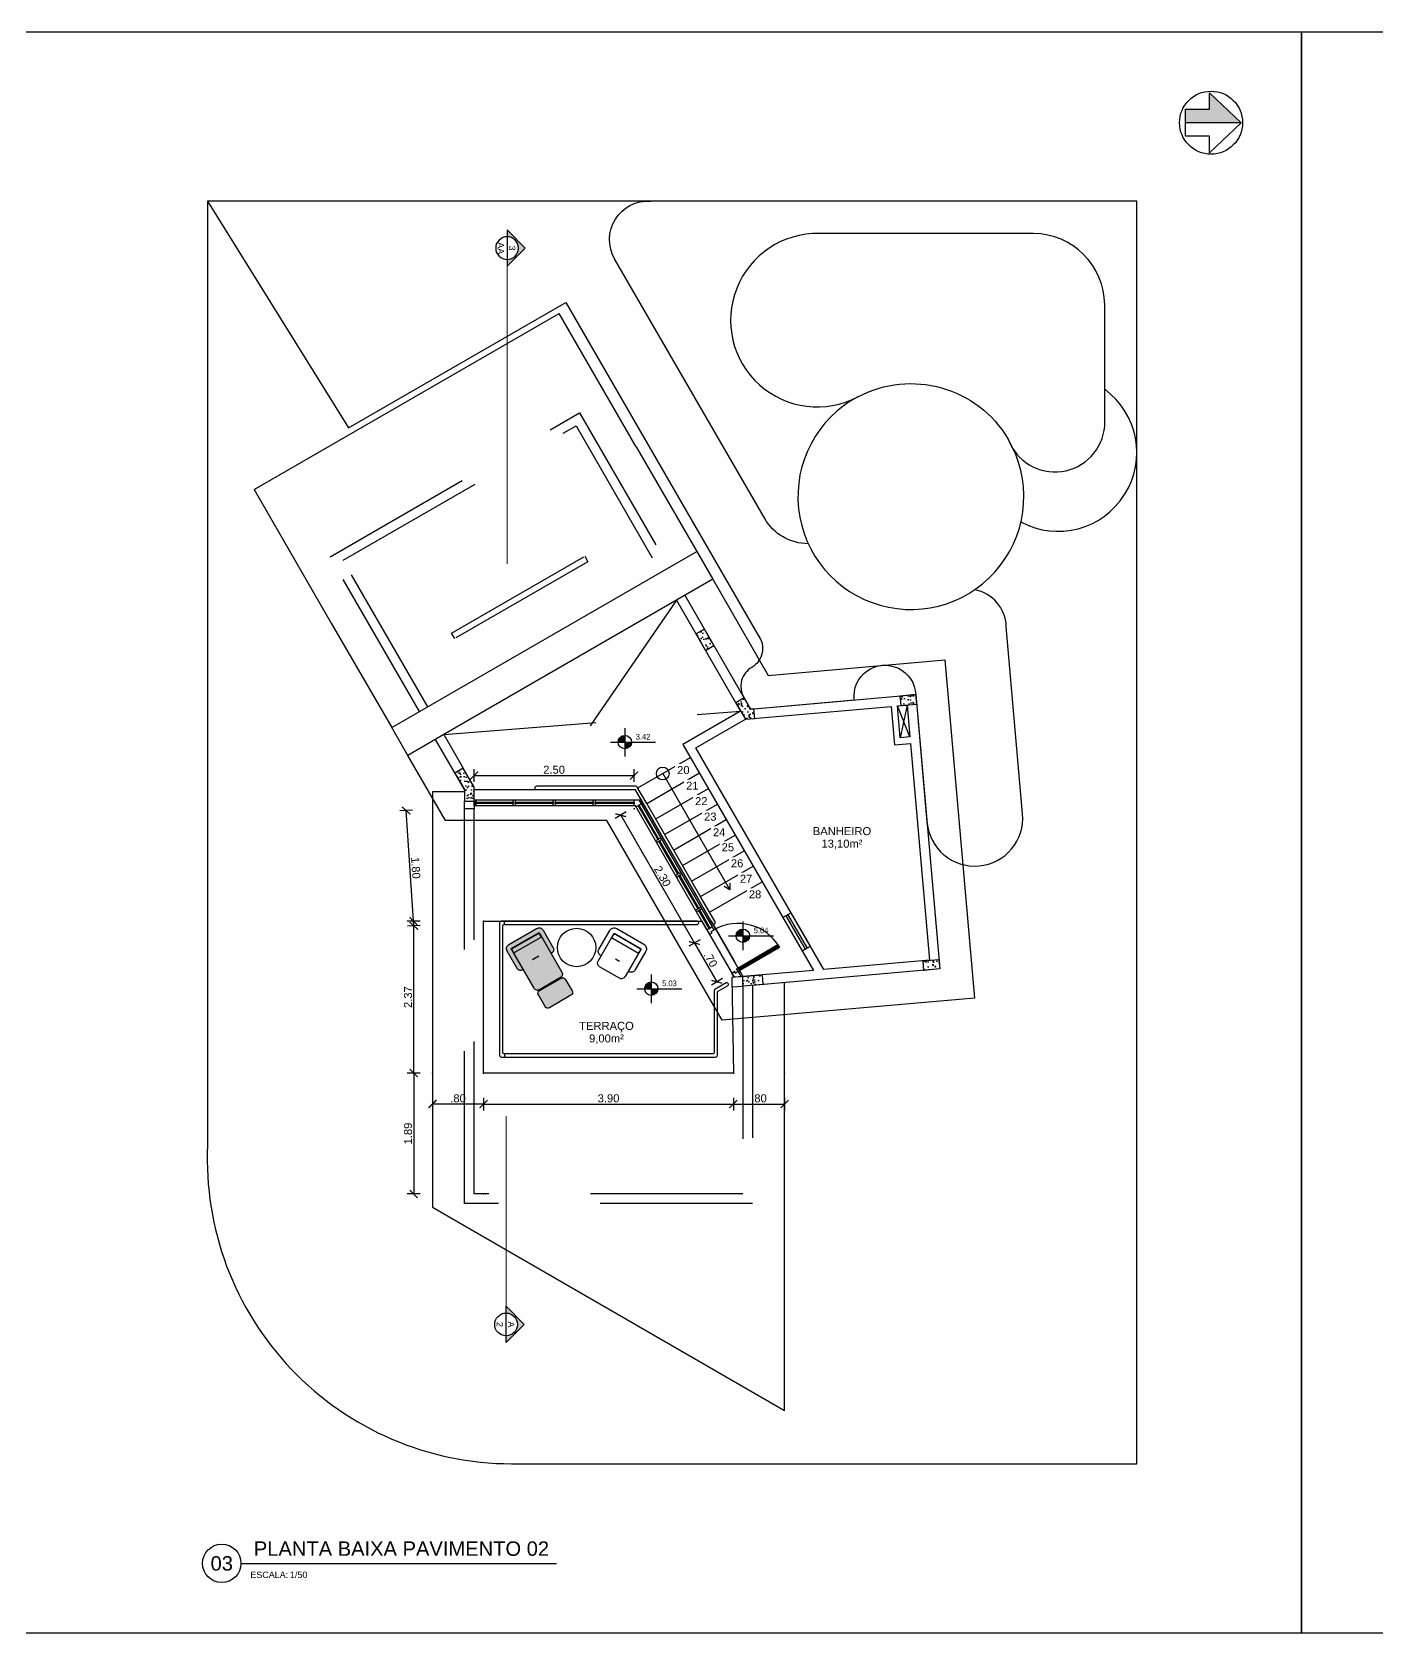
# Model space of a CAD drawing. Header units: metres. Extents: x 97 to 197, y 104 to 205.
# Drawn here: x 136.82 to 157.83, y 105.46 to 130.46 of the extents above; entities that cross this region are included whole.
import ezdxf
from ezdxf.enums import TextEntityAlignment as Align

# ---------------------------------------------------------------- set-up
doc = ezdxf.new("R2010")
doc.units = ezdxf.units.M
for name, pattern in [('ACAD_ISO12W100', [21, 12, -3, 0, -3, 0, -3]), ('CENTER', [50.8, 31.75, -6.35, 6.35, -6.35]), ('DASHDOT', [1, 0.5, -0.25, 0, -0.25]), ('HIDDEN', [0.375, 0.25, -0.125]), ('Projeção', [3.96875, 2.38125, -1.5875])]:
    doc.linetypes.add(name, pattern=pattern)
doc.layers.get('0').update_dxf_attribs({"plot": 0})
doc.layers.add('00-AUX2', color=30, linetype='Continuous', plot=False)
doc.layers.add('01-Defpoints', color=7, linetype='Continuous', plot=False)
for name, color, linetype in [('1-ALV_CORTE', 5, 'Continuous'), ('10-PROJ_SUP', 2, 'ACAD_ISO12W100'), ('11-ESQ_CORTE', 3, 'Continuous'), ('12-ESQ_VISTA', 4, 'Continuous'), ('13-EST_PILARES', 6, 'Continuous'), ('14-ANOTAÇÃO', 7, 'Continuous'), ('15-COTAS', 14, 'Continuous'), ('18-HATCH', 1, 'Continuous'), ('2-ALV_VISTA', 3, 'Continuous'), ('3-LAYOUT', 2, 'Continuous'), ('5-PISO', 1, 'Continuous'), ('7-PISO_INF', 253, 'Continuous'), ('9-PROJ_INF', 8, 'Projeção'), ('SIMB_02', 2, 'Continuous'), ('SIMB_TXT', 1, 'Continuous'), ('TEXT', 1, 'Continuous')]:
    doc.layers.add(name, color=color, linetype=linetype)
for name, color, linetype, lineweight in [('17-TEXTO', 1, 'Continuous', 9), ('CORTE', 2, 'CENTER', 9), ('LINHA DE CORTE', 2, 'DASHDOT', 25), ('SIMBOLO CORTE', 2, 'Continuous', 25)]:
    doc.layers.add(name, color=color, linetype=linetype, lineweight=lineweight)
doc.styles.add('Arial', font='arial.ttf', dxfattribs={"height": 125})
doc.styles.add('GRAF', font='GRAF.SHX')
doc.styles.add('SIMB', font='arial.ttf')
doc.styles.get("Standard").update_dxf_attribs({"font": 'arial.ttf', "height": 2.5})
doc.dimstyles.new('COTA ANOTATIVA', dxfattribs={"dimtxt": 2.5, "dimasz": 2.5, "dimexe": 2, "dimexo": 1, "dimgap": 0.5, "dimtad": 1, "dimzin": 4, "dimdsep": 46, "dimtxsty": 'Standard', "dimblk": 'ARCHTICK', "dimcen": 1, "dimclrd": 256, "dimclre": 256, "dimclrt": 256, "dimazin": 0, "dimtfac": 1, "dimtofl": 0, "dimtmove": 1, "dimatfit": 3, "dimldrblk": 'DOT', "dimfxl": 2, "dimfxlon": 1, "dimtolj": 1, "dimtzin": 0, "dimarcsym": 0})
pattern_1 = [(320, (136.64973, 180.4618), (-0.0159391, -0.18218467), [0.01905, -0.20955]), (265, (136.64973, 180.4618), (0.19105685, 0.0352434), [0.01524, -0.1676406]), (10.45144, (136.6484, 180.44661), (0.17511775, -0.14694125), [0.01619, -0.17809024]), (316.1842, (136.70053, 180.4618), (-0.0420423, -0.27107904), [0.028575, -0.314325]), (6.63556, (136.69703, 180.4392), (0.2474261, -0.2374041), [0.024285, -0.2671356]), (261.18415, (136.70053, 180.4618), (0.2474261, -0.2374041), [0.02286, -0.2514597]), (291, (136.68783, 180.4364), (-0.1022652, -0.1516144), [0.01905, -0.20955]), (236, (136.68783, 180.4364), (0.18418797, -0.06180203), [0.01524, -0.16764]), (341.45144, (136.67931, 180.42376), (0.08192277, -0.2134164), [0.01619, -0.17808994]), (307.5, (136.64973, 180.461793), (0.08455504, -0.003088603), [0, -0.165608, 0, -0.17018, 0, -0.168275]), (277.5, (136.64973, 180.46179), (0.10018057, -0.06681966), [0, -0.097028, 0, -0.161798, 0, -0.064135]), (237.5, (136.64973, 180.518435), (-0.005728744, -0.135590595), [0, -0.0635, 0, -0.19812, 0, -0.26289]), (227.5, (136.64973, 180.54384), (0.0254265, -0.14812918), [0, -0.08255, 0, -0.131572, 0, -0.18669])]

# ---------------------------------------------------------------- blocks, each defined once
blk = doc.blocks.new('SETA_NORTE')
h = blk.add_hatch(color=256)
h.dxf.hatch_style = 1
h.paths.add_polyline_path([(-4.22, -1.17), (-4.22, -8.67), (0, -8.67), (0, 8.67), (-9.37, -1.17)])
for p, q in [((-9.37, -1.17), (0, 8.67)), ((0, 8.67), (9.37, -1.17)), ((0, 8.67), (0, -8.67)), ((-4.22, -1.17), (-9.37, -1.17)), ((-4.22, -8.67), (-4.22, -1.17)), ((9.37, -1.17), (4.22, -1.17)), ((4.22, -1.17), (4.22, -8.67)), ((4.22, -8.67), (-4.22, -8.67))]:
    blk.add_line(p, q)
blk.add_circle((0, -0.7), 9.84)
blk = doc.blocks.new('NORTE')
at = {"layer": 'TEXT', "xscale": 0.09999999999999994, "yscale": 0.09999999999999994, "zscale": 0.09999999999999994}
blk.add_blockref('SETA_NORTE', (0, 0), dxfattribs=at)
blk = doc.blocks.new('_ArchTick')
at = {"color": 0, "linetype": 'ByBlock', "const_width": 0.15}
blk.add_lwpolyline([(-0.5, -0.5), (0.5, 0.5)], dxfattribs=at)
blk = doc.blocks.new('*D120')
at = {"layer": '01-Defpoints', "color": 0, "transparency": 16777216}
for p in [(143.876, 114.205), (147.776, 114.205), (147.776, 113.721)]:
    blk.add_point(p, dxfattribs=at)
at = {"layer": '15-COTAS', "lineweight": -2, "transparency": 16777216}
for p, q in [((143.876, 113.821), (143.876, 113.621)), ((147.776, 113.821), (147.776, 113.621)), ((143.876, 113.721), (147.776, 113.721))]:
    blk.add_line(p, q, dxfattribs=at)
at = {"layer": '15-COTAS', "lineweight": -2, "transparency": 16777216, "xscale": 0.125, "yscale": 0.125, "zscale": 0.125, "rotation": 180}
blk.add_blockref('_ArchTick', (143.876, 113.721), dxfattribs=at)
at = {"layer": '15-COTAS', "lineweight": -2, "transparency": 16777216, "xscale": 0.125, "yscale": 0.125, "zscale": 0.125}
blk.add_blockref('_ArchTick', (147.776, 113.721), dxfattribs=at)
at = {"layer": '15-COTAS', "transparency": 16777216, "insert": (145.826, 113.81), "char_height": 0.125, "attachment_point": 5}
blk.add_mtext('\\A1;3.90', dxfattribs=at)
blk = doc.blocks.new('_Dot')
at = {"color": 0, "linetype": 'ByBlock', "lineweight": -2}
blk.add_line((-0.5, 0), (-1, 0), dxfattribs=at)
at = {"color": 0, "linetype": 'ByBlock', "const_width": 0.5}
blk.add_lwpolyline([(-0.25, 0, 1), (0.25, 0, 1)], format="xyb", close=True, dxfattribs=at)
blk = doc.blocks.new('*D121')
at = {"layer": '01-Defpoints', "color": 0, "transparency": 16777216}
for p in [(147.776, 114.205), (148.576, 114.205), (148.576, 113.721)]:
    blk.add_point(p, dxfattribs=at)
at = {"layer": '15-COTAS', "lineweight": -2, "transparency": 16777216}
for p, q in [((147.776, 113.821), (147.776, 113.621)), ((148.576, 113.821), (148.576, 113.621)), ((147.776, 113.721), (148.576, 113.721))]:
    blk.add_line(p, q, dxfattribs=at)
at = {"layer": '15-COTAS', "lineweight": -2, "transparency": 16777216, "xscale": 0.125, "yscale": 0.125, "zscale": 0.125, "rotation": 180}
blk.add_blockref('_ArchTick', (147.776, 113.721), dxfattribs=at)
at = {"layer": '15-COTAS', "lineweight": -2, "transparency": 16777216, "xscale": 0.125, "yscale": 0.125, "zscale": 0.125}
blk.add_blockref('_ArchTick', (148.576, 113.721), dxfattribs=at)
at = {"layer": '15-COTAS', "transparency": 16777216, "insert": (148.176, 113.81), "char_height": 0.125, "attachment_point": 5}
blk.add_mtext('\\A1;.80', dxfattribs=at)
blk = doc.blocks.new('*D122')
at = {"layer": '01-Defpoints', "color": 0, "transparency": 16777216}
for p in [(143.076, 114.205), (143.876, 114.205), (143.076, 113.721)]:
    blk.add_point(p, dxfattribs=at)
at = {"layer": '15-COTAS', "lineweight": -2, "transparency": 16777216}
for p, q in [((143.076, 113.821), (143.076, 113.621)), ((143.876, 113.821), (143.876, 113.621)), ((143.876, 113.721), (143.076, 113.721))]:
    blk.add_line(p, q, dxfattribs=at)
at = {"layer": '15-COTAS', "lineweight": -2, "transparency": 16777216, "xscale": 0.125, "yscale": 0.125, "zscale": 0.125, "rotation": 180}
blk.add_blockref('_ArchTick', (143.076, 113.721), dxfattribs=at)
at = {"layer": '15-COTAS', "lineweight": -2, "transparency": 16777216, "xscale": 0.125, "yscale": 0.125, "zscale": 0.125}
blk.add_blockref('_ArchTick', (143.876, 113.721), dxfattribs=at)
at = {"layer": '15-COTAS', "transparency": 16777216, "insert": (143.476, 113.81), "char_height": 0.125, "attachment_point": 5}
blk.add_mtext('\\A1;.80', dxfattribs=at)
blk = doc.blocks.new('*D123')
at = {"layer": '01-Defpoints', "color": 0, "transparency": 16777216}
for p in [(142.784, 116.576), (143.876, 116.576), (143.876, 114.205)]:
    blk.add_point(p, dxfattribs=at)
at = {"layer": '15-COTAS', "lineweight": -2, "transparency": 16777216}
for p, q in [((142.884, 116.576), (142.684, 116.576)), ((142.784, 114.205), (142.784, 116.576)), ((142.884, 114.205), (142.684, 114.205))]:
    blk.add_line(p, q, dxfattribs=at)
at = {"layer": '15-COTAS', "lineweight": -2, "transparency": 16777216, "xscale": 0.125, "yscale": 0.125, "zscale": 0.125}
for p, rotation in [((142.784, 116.576), 90), ((142.784, 114.205), 270)]:
    blk.add_blockref('_ArchTick', p, dxfattribs=dict(at, rotation=rotation))
at = {"layer": '15-COTAS', "transparency": 16777216, "insert": (142.695, 115.391), "char_height": 0.125, "attachment_point": 5, "rotation": 90}
blk.add_mtext('\\A1;2.37', dxfattribs=at)
blk = doc.blocks.new('*D160')
at = {"layer": '01-Defpoints', "color": 0, "transparency": 16777216}
for p in [(146.226, 118.852), (143.726, 118.333), (146.226, 118.333)]:
    blk.add_point(p, dxfattribs=at)
at = {"layer": '15-COTAS', "lineweight": -2, "transparency": 16777216}
for p, q in [((143.726, 118.752), (143.726, 118.952)), ((143.726, 118.852), (146.226, 118.852)), ((146.226, 118.752), (146.226, 118.952))]:
    blk.add_line(p, q, dxfattribs=at)
at = {"layer": '15-COTAS', "lineweight": -2, "transparency": 16777216, "xscale": 0.125, "yscale": 0.125, "zscale": 0.125, "rotation": 180}
blk.add_blockref('_ArchTick', (143.726, 118.852), dxfattribs=at)
at = {"layer": '15-COTAS', "lineweight": -2, "transparency": 16777216, "xscale": 0.125, "yscale": 0.125, "zscale": 0.125}
blk.add_blockref('_ArchTick', (146.226, 118.852), dxfattribs=at)
at = {"layer": '15-COTAS', "transparency": 16777216, "insert": (144.976, 118.941), "char_height": 0.125, "attachment_point": 5}
blk.add_mtext('\\A1;2.50', dxfattribs=at)
blk = doc.blocks.new('*D161')
at = {"layer": '01-Defpoints', "color": 0, "transparency": 16777216}
for p in [(146.251, 118.368), (147.403, 116.372), (147.168, 116.236)]:
    blk.add_point(p, dxfattribs=at)
at = {"layer": '15-COTAS', "lineweight": -2, "transparency": 16777216}
for p, q in [((146.102, 118.282), (145.929, 118.182)), ((146.016, 118.232), (147.168, 116.236)), ((147.255, 116.286), (147.082, 116.186))]:
    blk.add_line(p, q, dxfattribs=at)
at = {"layer": '15-COTAS', "lineweight": -2, "transparency": 16777216, "xscale": 0.125, "yscale": 0.125, "zscale": 0.125}
for p, rotation in [((146.016, 118.232), 119.9999999999999), ((147.168, 116.236), 299.9999999999998)]:
    blk.add_blockref('_ArchTick', p, dxfattribs=dict(at, rotation=rotation))
at = {"layer": '15-COTAS', "transparency": 16777216, "insert": (146.669, 117.279), "char_height": 0.125, "attachment_point": 5, "rotation": 300}
blk.add_mtext('\\A1;2.30', dxfattribs=at)
blk = doc.blocks.new('*D162')
at = {"layer": '01-Defpoints', "color": 0, "transparency": 16777216}
for p in [(147.403, 116.372), (147.793, 115.789), (147.518, 115.63)]:
    blk.add_point(p, dxfattribs=at)
at = {"layer": '15-COTAS', "lineweight": -2, "transparency": 16777216}
for p, q in [((147.255, 116.286), (147.082, 116.186)), ((147.168, 116.236), (147.518, 115.63)), ((147.605, 115.68), (147.432, 115.58))]:
    blk.add_line(p, q, dxfattribs=at)
at = {"layer": '15-COTAS', "lineweight": -2, "transparency": 16777216, "xscale": 0.125, "yscale": 0.125, "zscale": 0.125}
for p, rotation in [((147.168, 116.236), 120.0000000000003), ((147.518, 115.63), 300.0000000000003)]:
    blk.add_blockref('_ArchTick', p, dxfattribs=dict(at, rotation=rotation))
at = {"layer": '15-COTAS', "transparency": 16777216, "insert": (147.42, 115.978), "char_height": 0.125, "attachment_point": 5, "rotation": 300}
blk.add_mtext('\\A1;.70', dxfattribs=at)
blk = doc.blocks.new('*D163')
at = {"layer": '15-COTAS', "lineweight": -2, "transparency": 16777216}
for p, q in [((142.766, 118.311), (142.567, 118.298)), ((142.786, 116.504), (142.666, 118.304)), ((142.886, 116.51), (142.687, 116.497))]:
    blk.add_line(p, q, dxfattribs=at)
at = {"layer": 'Defpoints', "color": 0, "transparency": 16777216}
for p in [(142.666, 118.304), (143.756, 118.377), (143.876, 116.576)]:
    blk.add_point(p, dxfattribs=at)
at = {"layer": '15-COTAS', "lineweight": -2, "transparency": 16777216, "xscale": 0.125, "yscale": 0.125, "zscale": 0.125}
for p, rotation in [((142.666, 118.304), 93.81300856026873), ((142.786, 116.504), 273.8130085602687)]:
    blk.add_blockref('_ArchTick', p, dxfattribs=dict(at, rotation=rotation))
at = {"layer": '15-COTAS', "transparency": 16777216, "insert": (142.815, 117.41), "char_height": 0.125, "attachment_point": 5, "rotation": 273.813}
blk.add_mtext('\\A1;1.80', dxfattribs=at)
blk = doc.blocks.new('*D164')
at = {"layer": '01-Defpoints', "color": 0, "transparency": 16777216}
for p in [(143.876, 114.205), (142.784, 112.317), (143.876, 112.317)]:
    blk.add_point(p, dxfattribs=at)
at = {"layer": '15-COTAS', "lineweight": -2, "transparency": 16777216}
for p, q in [((142.884, 114.205), (142.684, 114.205)), ((142.784, 114.205), (142.784, 112.317)), ((142.884, 112.317), (142.684, 112.317))]:
    blk.add_line(p, q, dxfattribs=at)
at = {"layer": '15-COTAS', "lineweight": -2, "transparency": 16777216, "xscale": 0.125, "yscale": 0.125, "zscale": 0.125}
for p, rotation in [((142.784, 114.205), 90), ((142.784, 112.317), 270)]:
    blk.add_blockref('_ArchTick', p, dxfattribs=dict(at, rotation=rotation))
at = {"layer": '15-COTAS', "transparency": 16777216, "insert": (142.695, 113.261), "char_height": 0.125, "attachment_point": 5, "rotation": 90}
blk.add_mtext('\\A1;1.89', dxfattribs=at)
blk = doc.blocks.new('*U248')
at = {"layer": 'SIMB_02'}
blk.add_line((6, 0), (104.59, 0), dxfattribs=at)
blk.add_circle((0, 0), 6, dxfattribs=at)
at = {"layer": 'SIMB_TXT', "style": 'SIMB'}
blk.add_text('ESCALA:', height=2, dxfattribs=at).set_placement((8.94, -4.58))
blk.add_attdef('TITULO_DO_DESENHO', text='', height=4.5, dxfattribs=at).set_placement((10.02, 1), align=Align.BOTTOM_LEFT)
blk.add_attdef('NUM', text='', height=4.5, dxfattribs=at).set_placement((0, 0), align=Align.MIDDLE_CENTER)
blk.add_attdef('ESCALA', (21.3, -4.58), '', height=2, dxfattribs=at)
blk = doc.blocks.new('NIVEL01')
at = {"layer": '15-COTAS', "true_color": 0x000000}
h = blk.add_hatch(color=18, dxfattribs=at)
h.dxf.hatch_style = 1
h.paths.add_polyline_path([(0, 0.15, 0.414214), (-0.15, 0), (0, 0)])
h.paths.add_polyline_path([(0.15, 0), (0, 0), (0, -0.15, 0.414214)])
for p, q in [((-0.319, 0), (0.681, 0)), ((0, 0.315), (0, -0.322))]:
    blk.add_line(p, q)
blk.add_circle((0, 0), 0.15)
at = {"style": 'GRAF'}
blk.add_attdef('ELEV', (0.243, 0.057), '', height=0.126, dxfattribs=at)
blk = doc.blocks.new('PoltronaP2')
at = {"transparency": 33554687}
for p, q in [((-0.3, -0.6), (-0.32, -0.6)), ((-0.029, -0.517), (0.055, -0.517)), ((0.32, -0.6), (0.3, -0.6))]:
    blk.add_line(p, q, dxfattribs=at)
blk.add_lwpolyline([(-0.32, -0.6, -0.414214), (-0.4, -0.52), (-0.4, -0.1, -0.414214), (-0.3, 0), (0.3, 0, -0.414214), (0.4, -0.1), (0.4, -0.52, -0.414214), (0.32, -0.6)], format="xyb", dxfattribs=at)
for points in [[(0.3, -0.1), (0.3, -0.72, -0.414214), (0.22, -0.8), (-0.22, -0.8, -0.414214), (-0.3, -0.72), (-0.3, -0.1)], [(-0.265, -0.106), (0.265, -0.106, -0.414214), (0.295, -0.136), (0.295, -0.176, -0.414214), (0.265, -0.206), (-0.265, -0.206, -0.414214), (-0.295, -0.176), (-0.295, -0.136, -0.414214)]]:
    blk.add_lwpolyline(points, format="xyb", close=True, dxfattribs=at)
blk = doc.blocks.new('PoltronaP6')
at = {"true_color": 0xffffff, "transparency": 33554687}
h = blk.add_hatch(color=7, dxfattribs=at)
h.dxf.hatch_style = 1
h.paths.add_polyline_path([(0.954, 1.227), (0.454, 1.227), (0.454, 0.512, 0.414214), (0.514, 0.452), (0.894, 0.452, 0.414214), (0.954, 0.512)])
h.paths.add_polyline_path([(0.48, 1.147, -0.414214), (0.457, 1.17), (0.457, 1.2, -0.414214), (0.48, 1.222), (0.927, 1.222, -0.414214), (0.95, 1.2), (0.95, 1.17, -0.414214), (0.927, 1.147)], flags=16)
h.paths.add_polyline_path([(0.954, 1.302), (0.454, 1.302, 0.414214), (0.379, 1.227), (0.379, 0.912, 0.414214), (0.439, 0.852), (0.454, 0.852), (0.454, 1.227), (0.954, 1.227), (0.954, 0.852), (0.969, 0.852, 0.414214), (1.029, 0.912), (1.029, 1.227, 0.414214)])
h.paths.add_polyline_path([(0.927, 1.222), (0.48, 1.222, 0.414214), (0.457, 1.2), (0.457, 1.17, 0.414214), (0.48, 1.147), (0.927, 1.147, 0.414214), (0.95, 1.17), (0.95, 1.2, 0.414214)], flags=16)
h.paths.add_polyline_path([(0.945, 0.39, 0.414214), (0.895, 0.44), (0.509, 0.44, 0.414214), (0.459, 0.39), (0.459, 0.18, 0.414214), (0.509, 0.13), (0.895, 0.13, 0.414214), (0.945, 0.18)])
at = {"transparency": 33554687}
for p, q in [((0.454, 0.852), (0.439, 0.852)), ((0.657, 0.914), (0.77, 0.914)), ((0.969, 0.852), (0.954, 0.852))]:
    blk.add_line(p, q, dxfattribs=at)
blk.add_lwpolyline([(0.439, 0.852, -0.414214), (0.379, 0.912), (0.379, 1.227, -0.414214), (0.454, 1.302), (0.954, 1.302, -0.414214), (1.029, 1.227), (1.029, 0.912, -0.414214), (0.969, 0.852)], format="xyb", dxfattribs=at)
for points in [[(0.954, 1.227), (0.954, 0.512, -0.414214), (0.894, 0.452), (0.514, 0.452, -0.414214), (0.454, 0.512), (0.454, 1.227)], [(0.48, 1.222), (0.927, 1.222, -0.414214), (0.95, 1.2), (0.95, 1.17, -0.414214), (0.927, 1.147), (0.48, 1.147, -0.414214), (0.457, 1.17), (0.457, 1.2, -0.414214)], [(0.459, 0.18), (0.459, 0.39, -0.414214), (0.509, 0.44), (0.895, 0.44, -0.414214), (0.945, 0.39), (0.945, 0.18, -0.414214), (0.895, 0.13), (0.509, 0.13, -0.414214)]]:
    blk.add_lwpolyline(points, format="xyb", close=True, dxfattribs=at)
blk = doc.blocks.new('SIMBOLO DE CORTE ARRUMADO')
at = {"layer": 'SIMBOLO CORTE'}
h = blk.add_hatch(color=256, dxfattribs=at)
h.dxf.hatch_style = 1
h.paths.add_polyline_path([(0.283, 0.283), (0, 0), (0.106, 0, -1), (0.46, 0), (0.566, 0)])
at = {"layer": 'LINHA DE CORTE'}
blk.add_line((0.283, 0.283), (0.283, 0.283), dxfattribs=at)
at = {"layer": 'SIMBOLO CORTE'}
for p, q in [((0, 0), (0.283, 0.283)), ((0.283, 0.283), (0.566, 0)), ((0.566, 0), (0, 0))]:
    blk.add_line(p, q, dxfattribs=at)
blk.add_circle((0.283, 0), 0.177, dxfattribs=at)
for p in [(0.283, 0), (0.283, -0.177)]:
    blk.add_attdef('PRANCHA', text='', height=0.1, dxfattribs=at).set_placement(p, align=Align.BOTTOM_CENTER)

msp = doc.modelspace()

# ---------------------------------------------------------------- hatches: boundary and pattern name
at = {"layer": '18-HATCH'}
h = msp.add_hatch(dxfattribs=at)
h.set_pattern_fill('AR-CONC', color=256, scale=0.001)
h.set_pattern_definition(pattern_1)
h.paths.add_polyline_path([(147.343, 120.806), (147.408, 120.844), (147.334, 120.972), (147.269, 120.934)])
h.paths.add_polyline_path([(147.408, 120.844), (147.473, 120.881), (147.399, 121.009), (147.334, 120.972)])
h.paths.add_polyline_path([(147.399, 121.009), (147.324, 121.139), (147.259, 121.102), (147.334, 120.972)])
h.paths.add_polyline_path([(147.334, 120.972), (147.259, 121.102), (147.194, 121.064), (147.269, 120.934)])
h = msp.add_hatch(dxfattribs=at)
h.set_pattern_fill('AR-CONC', color=256, scale=0.001)
h.set_pattern_definition(pattern_1)
h.paths.add_polyline_path([(148.109, 119.744), (148.096, 119.893), (148.046, 119.889), (147.945, 120.064), (147.815, 119.989), (147.964, 119.731)])
h = msp.add_hatch(dxfattribs=at)
h.set_pattern_fill('AR-CONC', color=256, scale=0.001)
h.set_pattern_definition(pattern_1)
h.paths.add_polyline_path([(150.639, 119.965), (150.625, 120.115), (150.376, 120.093), (150.39, 119.943), (150.489, 119.952)])
h = msp.add_hatch(dxfattribs=at)
h.set_pattern_fill('AR-CONC', color=256, scale=0.001)
h.set_pattern_definition([(320, (96.64973, 180.4618), (-0.01593909, -0.18218467), [0.01905, -0.20955]), (265, (96.64973, 180.4618), (0.19105685, 0.0352434), [0.01524, -0.1676406]), (10.45144, (96.6484, 180.44661), (0.17511775, -0.14694125), [0.01619, -0.17809024]), (316.1842, (96.70053, 180.4618), (-0.0420423, -0.27107904), [0.028575, -0.314325]), (6.63556, (96.69703, 180.4392), (0.2474261, -0.2374041), [0.024285, -0.2671356]), (261.18415, (96.70053, 180.4618), (0.2474261, -0.2374041), [0.02286, -0.2514597]), (291, (96.68783, 180.4364), (-0.1022652, -0.1516144), [0.01905, -0.20955]), (236, (96.68783, 180.4364), (0.18418797, -0.06180203), [0.01524, -0.16764]), (341.45144, (96.67931, 180.42376), (0.08192277, -0.2134164), [0.01619, -0.17808994]), (307.5, (96.64973, 180.461793), (0.08455504, -0.003088603), [0, -0.165608, 0, -0.17018, 0, -0.168275]), (277.5, (96.64973, 180.46179), (0.10018057, -0.06681966), [0, -0.097028, 0, -0.161798, 0, -0.064135]), (237.5, (96.64973, 180.518435), (-0.005728744, -0.135590595), [0, -0.0635, 0, -0.19812, 0, -0.26289]), (227.5, (96.64973, 180.54384), (0.0254265, -0.14812918), [0, -0.08255, 0, -0.131572, 0, -0.18669])])
h.paths.add_polyline_path([(143.557, 118.964), (143.427, 118.889), (143.576, 118.631), (143.576, 118.599), (143.576, 118.449), (143.726, 118.449), (143.726, 118.599), (143.726, 118.671)])
h = msp.add_hatch(dxfattribs=at)
h.set_pattern_fill('AR-CONC', color=256, scale=0.001)
h.set_pattern_definition(pattern_1)
h.paths.add_polyline_path([(151, 115.831), (150.987, 115.98), (150.738, 115.959), (150.751, 115.809)])
h = msp.add_hatch(dxfattribs=at)
h.set_pattern_fill('AR-CONC', color=256, scale=0.001)
h.set_pattern_definition([(320, (136.64973, 180.4618), (-0.0159391, -0.18218467), [0.01905, -0.20955]), (265, (136.64973, 180.4618), (0.19105685, 0.0352434), [0.01524, -0.1676406]), (10.45144, (136.6484, 180.44661), (0.17511775, -0.14694125), [0.01619, -0.17809024]), (316.1842, (136.70053, 180.4618), (-0.0420423, -0.27107904), [0.028575, -0.314325]), (6.63556, (136.69703, 180.4392), (0.2474261, -0.2374041), [0.024285, -0.2671356]), (261.18415, (136.70053, 180.4618), (0.2474261, -0.2374041), [0.02286, -0.2514597]), (291, (136.68783, 180.4364), (-0.1022652, -0.1516144), [0.01905, -0.20955]), (236, (136.68783, 180.4364), (0.18418797, -0.06180203), [0.01524, -0.16764]), (341.45144, (136.67931, 180.42376), (0.08192277, -0.2134164), [0.01619, -0.17808994]), (307.5, (136.64973, 180.461793), (0.08455504, -0.003088603), [0, -0.165608, 0, -0.17018, 0, -0.168275]), (277.5, (136.64973, 180.46179), (0.10018057, -0.06681966), [0, -0.097028, 0, -0.161798, 0, -0.064135]), (237.5, (136.64973, 180.518435), (-0.005728744, -0.135590595), [0, -0.0635, 0, -0.19812, 0, -0.26289]), (227.5, (136.64973, 180.54384), (0.0254265, -0.14812918), [0, -0.08255, 0, -0.131572, 0, -0.18669])])
h.paths.add_polyline_path([(148.238, 115.589), (148.225, 115.739), (148.001, 115.719), (148.001, 115.569)])
h.paths.add_polyline_path([(148.001, 115.569), (148.001, 115.719), (147.926, 115.713), (147.926, 115.562)])
h.paths.add_polyline_path([(148.225, 115.739), (148.225, 115.739), (148.001, 115.719)], flags=17)

# ---------------------------------------------------------------- linework, layer by layer
for points in [[(136.65, 105.462), (156.65, 105.462), (156.65, 130.462), (136.65, 130.462)], [(156.65, 105.462), (176.65, 105.462), (176.65, 130.462), (156.65, 130.462)]]:
    msp.add_lwpolyline(points, close=True)
at = {"layer": '00-AUX2'}
for p, q in [((144.201, 116.526), (144.201, 116.576)), ((144.201, 114.505), (144.201, 114.455))]:
    msp.add_line(p, q, dxfattribs=at)
at = {"layer": '1-ALV_CORTE'}
for points in [[(143.253, 119.491), (142.69, 119.166), (142.44, 119.599), (147.203, 122.349), (147.453, 121.916), (146.89, 121.591)], [(146.89, 121.591), (143.253, 119.491), (143.557, 118.964)], [(146.89, 121.591), (147.89, 119.859), (146.987, 119.338), (149.025, 115.809), (148.225, 115.739), (147.926, 115.713), (147.75, 115.697), (147.752, 115.55), (147.926, 115.562)], [(147.02, 121.666), (148.046, 119.889), (150.625, 120.115), (151, 115.831), (148.076, 115.575)], [(147.191, 119.285), (147.964, 119.731)], [(143.576, 118.631), (143.123, 119.416)]]:
    msp.add_lwpolyline(points, dxfattribs=at)
for points in [[(150.541, 119.354), (150.838, 115.967), (149.19, 115.823), (147.191, 119.285), (147.964, 119.731), (150.24, 119.93), (150.24, 119.93), (150.292, 119.333)], [(150.533, 119.454), (150.383, 119.441), (150.34, 119.939), (150.489, 119.952)], [(143.726, 118.449), (143.726, 118.333), (143.576, 118.333), (143.576, 118.449)]]:
    msp.add_lwpolyline(points, close=True, dxfattribs=at)
at = {"layer": '10-PROJ_SUP', "ltscale": 0.5}
msp.add_lwpolyline([(147.453, 121.916), (148.32, 120.415), (151.08, 120.656), (151.542, 115.377), (147.6, 115.032), (145.801, 118.147), (143.278, 118.147), (142.69, 119.166)], dxfattribs=at)
for points in [[(148.85, 116.112), (148.98, 116.187), (148.68, 116.707), (148.55, 116.632)], [(148.902, 116.142), (148.602, 116.662), (148.628, 116.677), (148.928, 116.157)]]:
    msp.add_lwpolyline(points, close=True, dxfattribs=at)
at = {"layer": '11-ESQ_CORTE'}
for points in [[(143.726, 118.473), (143.756, 118.473), (143.756, 118.377), (143.726, 118.377)], [(143.756, 118.435), (144.336, 118.435), (144.336, 118.415), (143.756, 118.415)], [(144.336, 118.473), (144.366, 118.473), (144.366, 118.377), (144.336, 118.377)], [(144.366, 118.435), (144.961, 118.435), (144.961, 118.415), (144.366, 118.415)], [(144.961, 118.473), (144.991, 118.473), (144.991, 118.377), (144.961, 118.377)], [(144.991, 118.435), (145.586, 118.435), (145.586, 118.415), (144.991, 118.415)], [(145.586, 118.473), (145.616, 118.473), (145.616, 118.377), (145.586, 118.377)], [(145.616, 118.435), (146.226, 118.435), (146.226, 118.415), (145.616, 118.415)], [(146.226, 118.473), (146.301, 118.473), (146.339, 118.408), (146.256, 118.36), (146.246, 118.377), (146.226, 118.377)], [(146.611, 117.86), (146.306, 118.389), (146.289, 118.379), (146.594, 117.85)], [(146.659, 117.853), (146.644, 117.879), (146.561, 117.831), (146.576, 117.805)], [(146.924, 117.319), (146.626, 117.834), (146.609, 117.824), (146.906, 117.309)], [(146.972, 117.312), (146.957, 117.338), (146.874, 117.29), (146.889, 117.264)], [(147.236, 116.778), (146.939, 117.293), (146.921, 117.283), (147.219, 116.768)], [(147.284, 116.771), (147.269, 116.797), (147.186, 116.749), (147.201, 116.723)], [(147.414, 116.47), (147.251, 116.752), (147.234, 116.742), (147.396, 116.46)], [(147.474, 116.442), (147.446, 116.489), (147.363, 116.441), (147.403, 116.372), (147.443, 116.395), (147.431, 116.417)], [(147.857, 115.837), (148.455, 116.182), (148.465, 116.165), (147.867, 115.82)], [(148.473, 116.21), (148.498, 116.167), (148.472, 116.152), (148.447, 116.195)], [(147.849, 115.792), (147.896, 115.71), (147.791, 115.701), (147.753, 115.766), (147.793, 115.789), (147.806, 115.767)], [(147.85, 115.85), (147.875, 115.807), (147.849, 115.792), (147.824, 115.835)]]:
    msp.add_lwpolyline(points, close=True, dxfattribs=at)
at = {"layer": '12-ESQ_VISTA'}
for points in [[(143.756, 118.473), (146.301, 118.473), (147.447, 116.489), (147.363, 116.441), (146.246, 118.377), (143.756, 118.377)], [(148.447, 116.195), (148.472, 116.152), (147.875, 115.807), (147.85, 115.85)]]:
    msp.add_lwpolyline(points, close=True, dxfattribs=at)
at = {"layer": '13-EST_PILARES', "ltscale": 0.01}
for points in [[(147.194, 121.064), (147.343, 120.806), (147.473, 120.881), (147.324, 121.139)], [(147.815, 119.989), (147.964, 119.731), (148.109, 119.744), (148.096, 119.893), (148.046, 119.889), (147.945, 120.064)], [(150.625, 120.115), (150.376, 120.093), (150.39, 119.943), (150.639, 119.965)], [(151, 115.831), (150.751, 115.809), (150.738, 115.959), (150.987, 115.98)], [(148.225, 115.739), (148.238, 115.589), (147.926, 115.562), (147.926, 115.713)]]:
    msp.add_lwpolyline(points, close=True, dxfattribs=at)
at = {"layer": '13-EST_PILARES'}
msp.add_lwpolyline([(143.576, 118.599), (143.576, 118.599), (143.576, 118.449), (143.726, 118.449), (143.726, 118.599), (143.726, 118.671), (143.557, 118.964), (143.427, 118.889), (143.576, 118.631)], close=True, dxfattribs=at)
at = {"layer": '18-HATCH'}
for p, q in [((150.533, 119.454), (150.34, 119.939)), ((150.489, 119.952), (150.383, 119.441))]:
    msp.add_line(p, q, dxfattribs=at)
at = {"layer": '2-ALV_VISTA'}
for p, q in [((143.726, 118.633), (146.24, 118.633)), ((146.38, 118.391), (146.24, 118.633)), ((144.151, 116.576), (144.151, 116.576))]:
    msp.add_line(p, q, dxfattribs=at)
for points in [[(146.259, 123.983), (147.203, 122.349)], [(141.496, 121.233), (142.44, 119.599)]]:
    msp.add_lwpolyline(points, dxfattribs=at)
at = {"layer": '2-ALV_VISTA', "ltscale": 0.01}
msp.add_lwpolyline([(146.38, 118.391), (147.21, 116.953), (147.447, 116.542, 0.414214), (147.481, 116.533), (147.481, 116.533, 0.414214), (147.49, 116.567), (147.253, 116.978), (146.423, 118.416)], format="xyb", dxfattribs=at)
at = {"layer": '2-ALV_VISTA'}
msp.add_lwpolyline([(144.151, 116.576, 0.414214), (144.126, 116.551), (144.126, 114.48, 0.414214), (144.151, 114.455), (147.501, 114.455, 0.414214), (147.526, 114.48), (147.526, 115.462, -0.267949), (147.539, 115.484), (147.687, 115.569, 0.414214), (147.696, 115.603), (147.696, 115.603, 0.414214), (147.662, 115.612), (147.489, 115.512, 0.267949), (147.476, 115.491), (147.476, 114.53, -0.414214), (147.451, 114.505), (144.201, 114.505, -0.414214), (144.176, 114.53), (144.176, 116.501, -0.414214), (144.201, 116.526), (147.211, 116.526, 0.414214), (147.236, 116.551), (147.236, 116.551, 0.414214), (147.211, 116.576), (144.151, 116.576)], format="xyb", dxfattribs=at)
at = {"layer": '3-LAYOUT', "transparency": 33554687}
msp.add_circle((145.327, 116.166), 0.3, dxfattribs=at)
at = {"layer": '5-PISO'}
for p, q in [((146.24, 118.633), (147.847, 115.849)), ((146.563, 118.173), (147.386, 118.648)), ((146.703, 117.931), (147.526, 118.406)), ((146.843, 117.688), (147.666, 118.163)), ((146.983, 117.446), (147.806, 117.921)), ((147.123, 117.203), (147.946, 117.678)), ((147.263, 116.961), (148.086, 117.436)), ((147.403, 116.718), (148.226, 117.193)), ((147.403, 116.372), (147.753, 115.766)), ((147.872, 115.806), (147.926, 115.713))]:
    msp.add_line(p, q, dxfattribs=at)
for points in [[(146.259, 123.983), (145.057, 126.066)], [(140.294, 123.316), (141.496, 121.233)], [(143.576, 118.599), (143.076, 118.599), (143.076, 112.109)], [(147.872, 115.806), (147.926, 115.713), (147.791, 115.701), (147.75, 115.697), (147.776, 114.205), (143.876, 114.205), (143.876, 116.576), (147.286, 116.576)], [(147.396, 116.576), (147.427, 116.576), (147.776, 115.972), (147.847, 115.849)], [(148.576, 108.934), (148.576, 108.934), (148.576, 115.619)]]:
    msp.add_lwpolyline(points, dxfattribs=at)
at = {"layer": '5-PISO', "ltscale": 0.01}
msp.add_lwpolyline([(146.423, 118.416), (146.276, 118.671, 0.267949), (146.254, 118.683), (144.726, 118.683), (144.701, 118.683, 0.414214), (144.676, 118.658), (144.676, 118.633)], format="xyb", dxfattribs=at)
at = {"layer": '7-PISO_INF'}
for p, q in [((146.283, 118.658), (147.106, 119.133)), ((146.423, 118.416), (147.246, 118.891))]:
    msp.add_line(p, q, dxfattribs=at)
at = {"layer": '7-PISO_INF', "ltscale": 0.02}
msp.add_lwpolyline([(148.944, 122.472, -0.267949), (148.265, 122.864), (145.922, 126.922, -0.601836), (146.485, 127.82), (146.485, 127.82), (139.564, 127.82), (141.766, 124.279), (145.162, 126.239), (148.195, 120.984)], format="xyb", dxfattribs=at)
at = {"layer": '7-PISO_INF', "ltscale": 0.1}
msp.add_lwpolyline([(153.575, 124.309), (153.575, 126.202, 0.410251), (152.462, 127.315), (149.116, 127.315, 1.291815), (149.718, 124.764, -0.401824), (152.068, 124.103, 0.805741), (153.575, 124.309, -0.339056)], format="xyb", dxfattribs=at)
at = {"layer": '7-PISO_INF', "ltscale": 0.02}
msp.add_lwpolyline([(140.294, 123.316), (145.057, 126.066)], dxfattribs=at)
at = {"layer": '7-PISO_INF'}
msp.add_lwpolyline([(143.076, 112.109), (143.076, 112.109), (148.576, 108.934)], dxfattribs=at)
at = {"layer": '7-PISO_INF', "ltscale": 0.02}
for centre, radius, start, end in [((150.548, 123.208), 1.764, 118.0614, 30.4956), ((152.847, 123.894), 1.229, 241.8176, 53.6809)]:
    msp.add_arc(centre, radius, start, end, dxfattribs=at)
at = {"layer": '7-PISO_INF'}
msp.add_arc((147.849, 115.792), 0.75, 30, 120, dxfattribs=at)
at = {"layer": '9-PROJ_INF'}
for p, q in [((146.89, 121.591), (144.854, 118.633)), ((143.253, 119.491), (147.89, 119.859))]:
    msp.add_line(p, q, dxfattribs=at)
for points in [[(142.873, 119.849), (141.477, 122.267), (145.374, 124.517), (146.77, 122.099)], [(143.003, 119.924), (141.682, 122.212), (145.319, 124.312), (146.64, 122.024)], [(148.076, 115.575), (148.076, 112.167), (143.576, 112.167), (143.576, 118.333)], [(147.926, 115.562), (147.926, 112.317), (143.726, 112.317), (143.726, 118.333)]]:
    msp.add_lwpolyline(points, dxfattribs=at)
msp.add_lwpolyline([(143.376, 121.077), (145.455, 122.277), (145.505, 122.191), (143.426, 120.991)], close=True, dxfattribs=at)
at = {"layer": 'CORTE', "transparency": 33554687}
for p, q in [((144.242, 126.911), (144.242, 122.159)), ((144.226, 110.457), (144.226, 113.533))]:
    msp.add_line(p, q, dxfattribs=at)
at = {"layer": 'TEXT', "ltscale": 0.01}
msp.add_line((146.673, 118.883), (147.721, 117.067), dxfattribs=at)
at = {"layer": 'TEXT'}
msp.add_lwpolyline([(147.721, 117.169), (147.721, 117.067), (147.633, 117.118)], dxfattribs=at)
msp.add_circle((146.673, 118.883), 0.1, dxfattribs=at)

# ---------------------------------------------------------------- block references
at = {"layer": '14-ANOTAÇÃO', "xscale": 0.5, "yscale": 0.5, "zscale": 0.5, "rotation": 270}
msp.add_blockref('NORTE', (155.271, 129.046), dxfattribs=at)
at = {"layer": '14-ANOTAÇÃO', "xscale": 0.05, "yscale": 0.05, "zscale": 0.05}
msp.add_blockref('*U248', (139.786, 106.549), dxfattribs=at).add_auto_attribs({'TITULO_DO_DESENHO': 'PLANTA BAIXA PAVIMENTO 02', 'NUM': '03', 'ESCALA': '1/50'})
at = {"layer": '15-COTAS', "xscale": 0.7, "yscale": 0.7, "zscale": 0.7}
for p, values in [((146.081, 119.373), {'ELEV': '3.42'}), ((147.924, 116.349), {'ELEV': '5.04'}), ((146.493, 115.523), {'ELEV': '5.03'})]:
    msp.add_blockref('NIVEL01', p, dxfattribs=at).add_auto_attribs(values)
at = {"layer": '3-LAYOUT', "transparency": 33554687, "rotation": 29.99999999999802}
msp.add_blockref('PoltronaP6', (144.528, 114.859), dxfattribs=at)
at = {"layer": '3-LAYOUT', "transparency": 33554687, "xscale": 0.8120078739851362, "yscale": 0.8120078739851362, "zscale": 0.8120078739851362, "rotation": 329.9999999999996}
msp.add_blockref('PoltronaP2', (146.167, 116.339), dxfattribs=at)
at = {"layer": 'CORTE', "transparency": 33554687}
ref = msp.add_blockref('SIMBOLO DE CORTE ARRUMADO', (144.242, 126.805), dxfattribs=dict(at, xscale=-1, rotation=270.0000000000013))
ref.add_attrib('PRANCHA', 'AA', dxfattribs={"layer": 'SIMBOLO CORTE', "linetype": 'HIDDEN', "height": 0.1, "rotation": 270}).set_placement((144.065, 127.085), align=Align.BOTTOM_CENTER)
ref.add_attrib('PRANCHA', '3', dxfattribs={"layer": 'SIMBOLO CORTE', "height": 0.1, "rotation": 270}).set_placement((144.242, 127.088), align=Align.BOTTOM_CENTER)
ref = msp.add_blockref('SIMBOLO DE CORTE ARRUMADO', (144.226, 110.563), dxfattribs=dict(at, rotation=269.9999999999987))
ref.add_attrib('PRANCHA', '2', dxfattribs={"layer": 'SIMBOLO CORTE', "linetype": 'HIDDEN', "height": 0.1, "rotation": 270}).set_placement((144.049, 110.28), align=Align.BOTTOM_CENTER)
ref.add_attrib('PRANCHA', 'A', dxfattribs={"layer": 'SIMBOLO CORTE', "height": 0.1, "rotation": 270}).set_placement((144.226, 110.28), align=Align.BOTTOM_CENTER)

# ---------------------------------------------------------------- dimensions: what is measured, and where the dimension line sits
at = {"layer": '15-COTAS'}
for p1, p2, distance, picture, middle in [((143.726, 118.333), (146.226, 118.333), 0.519, '*D160', (144.976, 118.941)), ((143.876, 116.576), (143.756, 118.377), 1.092, '*D163', (142.815, 117.41)), ((143.876, 114.205), (143.876, 112.317), -1.092, '*D164', (142.695, 113.261))]:
    dim = msp.add_aligned_dim(p1=p1, p2=p2, distance=distance, dimstyle='COTA ANOTATIVA', dxfattribs=at)
    dim.commit()
    dim.dimension.update_dxf_attribs({"geometry": picture, "text_midpoint": middle})
for base, p1, p2, angle, picture, middle in [((142.784, 116.576), (143.876, 114.205), (143.876, 116.576), 90, '*D123', (142.695, 115.391)), ((147.518, 115.63), (147.403, 116.372), (147.793, 115.789), 120, '*D162', (147.42, 115.978))]:
    dim = msp.add_linear_dim(base=base, p1=p1, p2=p2, angle=angle, dimstyle='COTA ANOTATIVA', dxfattribs=at)
    dim.commit()
    dim.dimension.update_dxf_attribs({"geometry": picture, "text_midpoint": middle})
for base, p1, p2, picture, middle in [((143.076, 113.721), (143.876, 114.205), (143.076, 114.205), '*D122', (143.476, 113.81)), ((147.776, 113.721), (143.876, 114.205), (147.776, 114.205), '*D120', (145.826, 113.81)), ((148.576, 113.721), (147.776, 114.205), (148.576, 114.205), '*D121', (148.176, 113.81))]:
    dim = msp.add_linear_dim(base=base, p1=p1, p2=p2, dimstyle='COTA ANOTATIVA', dxfattribs=at)
    dim.commit()
    dim.dimension.update_dxf_attribs({"geometry": picture, "text_midpoint": middle})

# ---------------------------------------------------------------- next in the draw order: texts
at = {"layer": 'TEXT', "insert": (146.898, 118.999), "char_height": 0.125, "attachment_point": 1, "line_spacing_factor": 0.941778, "style": 'Arial', "bg_fill": 3, "box_fill_scale": 1.25, "bg_fill_color": 256, "bg_fill_true_color": 13158600, "bg_fill_transparency": 0}
msp.add_mtext('20', dxfattribs=at)

# ---------------------------------------------------------------- next in the draw order: texts
at = {"layer": 'TEXT', "insert": (147.038, 118.756), "char_height": 0.125, "attachment_point": 1, "line_spacing_factor": 0.941778, "style": 'Arial', "bg_fill": 3, "box_fill_scale": 1.25, "bg_fill_color": 256, "bg_fill_true_color": 13158600, "bg_fill_transparency": 0}
msp.add_mtext('21', dxfattribs=at)

# ---------------------------------------------------------------- next in the draw order: texts
at = {"layer": 'TEXT', "insert": (147.178, 118.514), "char_height": 0.125, "attachment_point": 1, "line_spacing_factor": 0.941778, "style": 'Arial', "bg_fill": 3, "box_fill_scale": 1.25, "bg_fill_color": 256, "bg_fill_true_color": 13158600, "bg_fill_transparency": 0}
msp.add_mtext('22', dxfattribs=at)

# ---------------------------------------------------------------- next in the draw order: texts
at = {"layer": 'TEXT', "insert": (147.318, 118.272), "char_height": 0.125, "attachment_point": 1, "line_spacing_factor": 0.941778, "style": 'Arial', "bg_fill": 3, "box_fill_scale": 1.25, "bg_fill_color": 256, "bg_fill_true_color": 13158600, "bg_fill_transparency": 0}
msp.add_mtext('23', dxfattribs=at)

# ---------------------------------------------------------------- next in the draw order: texts
at = {"layer": 'TEXT', "insert": (147.458, 118.029), "char_height": 0.125, "attachment_point": 1, "line_spacing_factor": 0.941778, "style": 'Arial', "bg_fill": 3, "box_fill_scale": 1.25, "bg_fill_color": 256, "bg_fill_true_color": 13158600, "bg_fill_transparency": 0}
msp.add_mtext('24', dxfattribs=at)

# ---------------------------------------------------------------- next in the draw order: texts
at = {"layer": 'TEXT', "insert": (147.593, 117.794), "char_height": 0.125, "attachment_point": 1, "line_spacing_factor": 0.941778, "style": 'Arial', "bg_fill": 3, "box_fill_scale": 1.25, "bg_fill_color": 256, "bg_fill_true_color": 13158600, "bg_fill_transparency": 0}
msp.add_mtext('25', dxfattribs=at)

# ---------------------------------------------------------------- next in the draw order: dimensions: what is measured, and where the dimension line sits
at = {"layer": '15-COTAS'}
dim = msp.add_aligned_dim(p1=(146.251, 118.368), p2=(147.403, 116.372), distance=-0.272, dimstyle='COTA ANOTATIVA', dxfattribs=at)
dim.commit()
dim.dimension.update_dxf_attribs({"geometry": '*D161', "text_midpoint": (146.669, 117.279)})

# ---------------------------------------------------------------- next in the draw order: texts
at = {"layer": 'TEXT', "insert": (147.738, 117.544), "char_height": 0.125, "attachment_point": 1, "line_spacing_factor": 0.941778, "style": 'Arial', "bg_fill": 3, "box_fill_scale": 1.25, "bg_fill_color": 256, "bg_fill_true_color": 13158600, "bg_fill_transparency": 0}
msp.add_mtext('26', dxfattribs=at)

# ---------------------------------------------------------------- next in the draw order: texts
at = {"layer": 'TEXT', "insert": (147.878, 117.302), "char_height": 0.125, "attachment_point": 1, "line_spacing_factor": 0.941778, "style": 'Arial', "bg_fill": 3, "box_fill_scale": 1.25, "bg_fill_color": 256, "bg_fill_true_color": 13158600, "bg_fill_transparency": 0}
msp.add_mtext('27', dxfattribs=at)

# ---------------------------------------------------------------- next in the draw order: linework, layer by layer
at = {"layer": '7-PISO_INF', "ltscale": 0.02}
msp.add_lwpolyline([(148.162, 121.042, -0.453693), (148.063, 120.54, 0.414214), (147.938, 120.075), (148.046, 119.889), (149.665, 120.031, -1.041113), (150.625, 120.115), (150.8, 118.122, 1), (152.294, 118.253), (152.038, 121.177, 0.35724), (151.543, 121.751)], format="xyb", dxfattribs=at)

# ---------------------------------------------------------------- next in the draw order: texts
at = {"layer": 'TEXT', "insert": (148.018, 117.059), "char_height": 0.125, "attachment_point": 1, "line_spacing_factor": 0.941778, "style": 'Arial', "bg_fill": 3, "box_fill_scale": 1.25, "bg_fill_color": 256, "bg_fill_true_color": 13158600, "bg_fill_transparency": 0}
msp.add_mtext('28', dxfattribs=at)

# ---------------------------------------------------------------- next in the draw order: linework, layer by layer
at = {"layer": '7-PISO_INF'}
msp.add_lwpolyline([(139.564, 127.82), (139.564, 123.007), (139.564, 113.075, 0.426655), (144.309, 108.104), (154.076, 108.104), (154.076, 127.82)], format="xyb", close=True, dxfattribs=at)

# ---------------------------------------------------------------- next in the draw order: texts
at = {"layer": '17-TEXTO', "transparency": 33554687, "char_height": 0.125, "width": 0.7446, "attachment_point": 1, "line_spacing_factor": 0.941778, "style": 'Arial', "bg_fill": 3, "box_fill_scale": 1.25, "bg_fill_color": 256, "bg_fill_true_color": 13158600, "bg_fill_transparency": 0}
for s, insert in [('\\pxqc;BANHEIRO\\P13,10m²', (149.1, 118.046)), ('\\pxqc;TERRAÇO\\P9,00m²', (145.422, 115.005))]:
    msp.add_mtext(s, dxfattribs=dict(at, insert=insert))

# ---------------------------------------------------------------- next in the draw order: linework, layer by layer
at = {"layer": '00-AUX2', "transparency": 33554687}
msp.add_lwpolyline([(147.75, 115.697), (147.776, 114.205), (143.876, 114.205), (143.876, 116.576), (147.286, 116.576), (147.791, 115.701)], close=True, dxfattribs=at)

doc.saveas('drawing.dxf')
